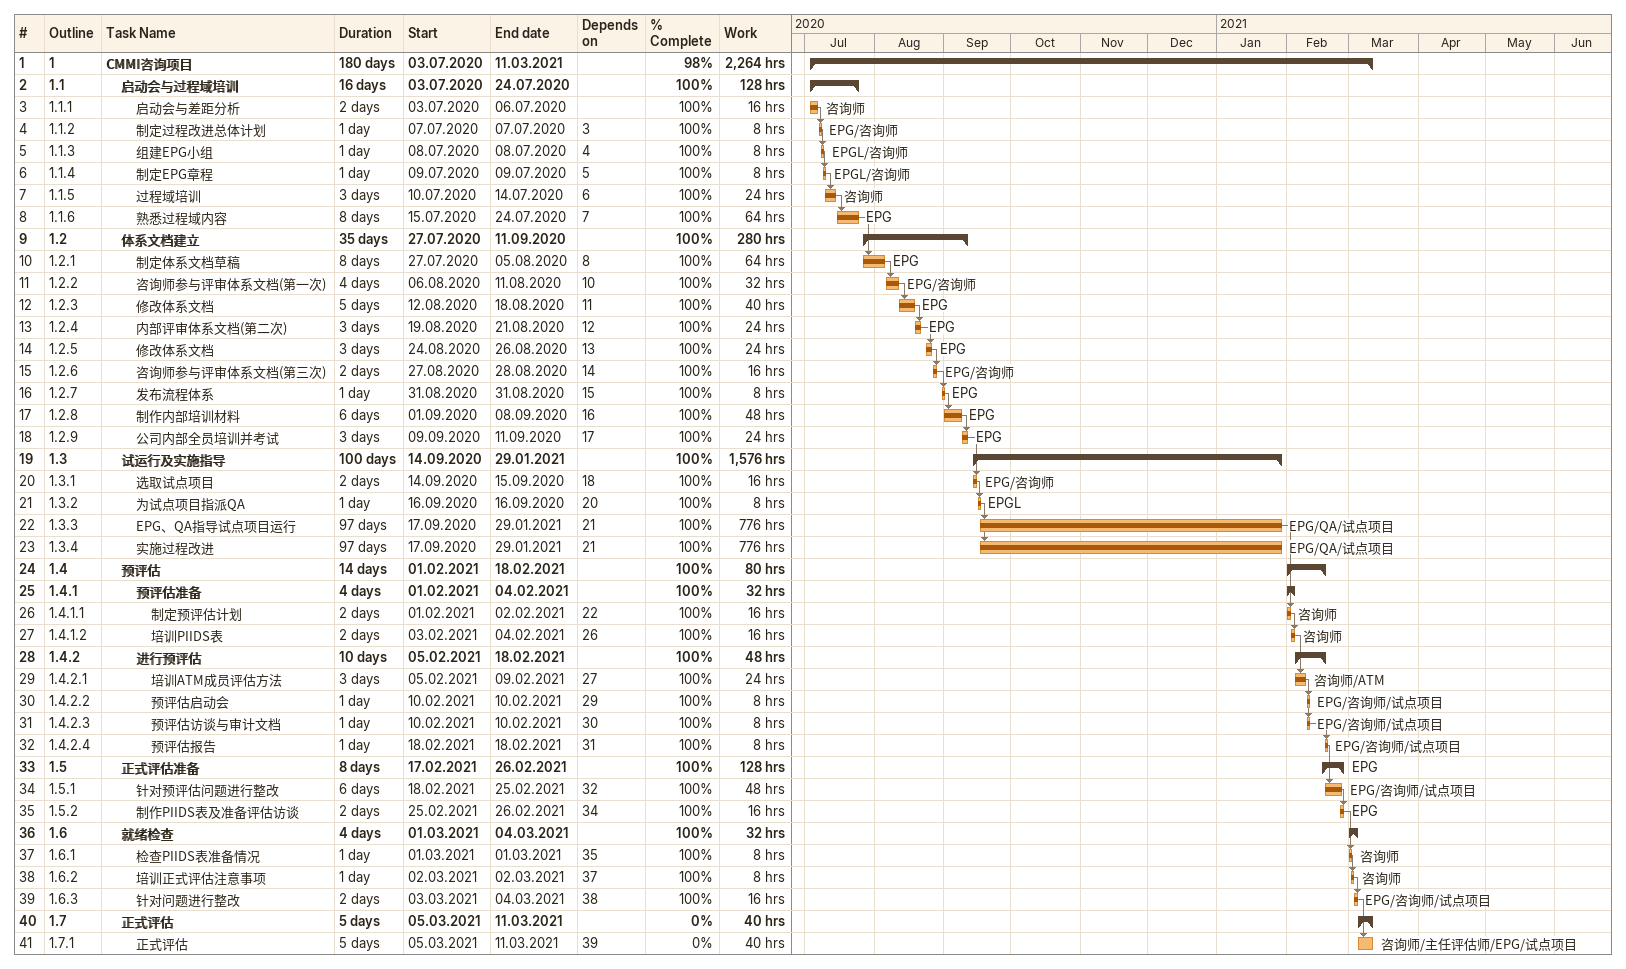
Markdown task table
| ID | WBS | Task | Duration | Start | Finish | Predecessors | Resources | % complete | Work (h) |
|---|---|---|---|---|---|---|---|---|---|
| 1 | 1 | **CMMI咨询项目** | 180d | 2020-07-03 | 2021-03-11 |  |  | 98 | 2264 |
| 2 | 1.1 | **启动会与过程域培训** | 16d | 2020-07-03 | 2020-07-24 |  |  | 100 | 128 |
| 3 | 1.1.1 | 启动会与差距分析 | 2d | 2020-07-03 | 2020-07-06 |  | 咨询师 | 100 | 16 |
| 4 | 1.1.2 | 制定过程改进总体计划 | 1d | 2020-07-07 | 2020-07-07 | 3 | EPG/咨询师 | 100 | 8 |
| 5 | 1.1.3 | 组建EPG小组 | 1d | 2020-07-08 | 2020-07-08 | 4 | EPGL/咨询师 | 100 | 8 |
| 6 | 1.1.4 | 制定EPG章程 | 1d | 2020-07-09 | 2020-07-09 | 5 | EPGL/咨询师 | 100 | 8 |
| 7 | 1.1.5 | 过程域培训 | 3d | 2020-07-10 | 2020-07-14 | 6 | 咨询师 | 100 | 24 |
| 8 | 1.1.6 | 熟悉过程域内容 | 8d | 2020-07-15 | 2020-07-24 | 7 | EPG | 100 | 64 |
| 9 | 1.2 | **体系文档建立** | 35d | 2020-07-27 | 2020-09-11 |  |  | 100 | 280 |
| 10 | 1.2.1 | 制定体系文档草稿 | 8d | 2020-07-27 | 2020-08-05 | 8 | EPG | 100 | 64 |
| 11 | 1.2.2 | 咨询师参与评审体系文档(第一次) | 4d | 2020-08-06 | 2020-08-11 | 10 | EPG/咨询师 | 100 | 32 |
| 12 | 1.2.3 | 修改体系文档 | 5d | 2020-08-12 | 2020-08-18 | 11 | EPG | 100 | 40 |
| 13 | 1.2.4 | 内部评审体系文档(第二次) | 3d | 2020-08-19 | 2020-08-21 | 12 | EPG | 100 | 24 |
| 14 | 1.2.5 | 修改体系文档 | 3d | 2020-08-24 | 2020-08-26 | 13 | EPG | 100 | 24 |
| 15 | 1.2.6 | 咨询师参与评审体系文档(第三次) | 2d | 2020-08-27 | 2020-08-28 | 14 | EPG/咨询师 | 100 | 16 |
| 16 | 1.2.7 | 发布流程体系 | 1d | 2020-08-31 | 2020-08-31 | 15 | EPG | 100 | 8 |
| 17 | 1.2.8 | 制作内部培训材料 | 6d | 2020-09-01 | 2020-09-08 | 16 | EPG | 100 | 48 |
| 18 | 1.2.9 | 公司内部全员培训并考试 | 3d | 2020-09-09 | 2020-09-11 | 17 | EPG | 100 | 24 |
| 19 | 1.3 | **试运行及实施指导** | 100d | 2020-09-14 | 2021-01-29 |  |  | 100 | 1576 |
| 20 | 1.3.1 | 选取试点项目 | 2d | 2020-09-14 | 2020-09-15 | 18 | EPG/咨询师 | 100 | 16 |
| 21 | 1.3.2 | 为试点项目指派QA | 1d | 2020-09-16 | 2020-09-16 | 20 | EPGL | 100 | 8 |
| 22 | 1.3.3 | EPG、QA指导试点项目运行 | 97d | 2020-09-17 | 2021-01-29 | 21 | EPG/QA/试点项目 | 100 | 776 |
| 23 | 1.3.4 | 实施过程改进 | 97d | 2020-09-17 | 2021-01-29 | 21 | EPG/QA/试点项目 | 100 | 776 |
| 24 | 1.4 | **预评估** | 14d | 2021-02-01 | 2021-02-18 |  |  | 100 | 80 |
| 25 | 1.4.1 | **预评估准备** | 4d | 2021-02-01 | 2021-02-04 |  |  | 100 | 32 |
| 26 | 1.4.1.1 | 制定预评估计划 | 2d | 2021-02-01 | 2021-02-02 | 22 | 咨询师 | 100 | 16 |
| 27 | 1.4.1.2 | 培训PIIDS表 | 2d | 2021-02-03 | 2021-02-04 | 26 | 咨询师 | 100 | 16 |
| 28 | 1.4.2 | **进行预评估** | 10d | 2021-02-05 | 2021-02-18 |  |  | 100 | 48 |
| 29 | 1.4.2.1 | 培训ATM成员评估方法 | 3d | 2021-02-05 | 2021-02-09 | 27 | 咨询师/ATM | 100 | 24 |
| 30 | 1.4.2.2 | 预评估启动会 | 1d | 2021-02-10 | 2021-02-10 | 29 | EPG/咨询师/试点项目 | 100 | 8 |
| 31 | 1.4.2.3 | 预评估访谈与审计文档 | 1d | 2021-02-10 | 2021-02-10 | 30 | EPG/咨询师/试点项目 | 100 | 8 |
| 32 | 1.4.2.4 | 预评估报告 | 1d | 2021-02-18 | 2021-02-18 | 31 | EPG/咨询师/试点项目 | 100 | 8 |
| 33 | 1.5 | **正式评估准备** | 8d | 2021-02-17 | 2021-02-26 |  | EPG | 100 | 128 |
| 34 | 1.5.1 | 针对预评估问题进行整改 | 6d | 2021-02-18 | 2021-02-25 | 32 | EPG/咨询师/试点项目 | 100 | 48 |
| 35 | 1.5.2 | 制作PIIDS表及准备评估访谈 | 2d | 2021-02-25 | 2021-02-26 | 34 | EPG | 100 | 16 |
| 36 | 1.6 | **就绪检查** | 4d | 2021-03-01 | 2021-03-04 |  |  | 100 | 32 |
| 37 | 1.6.1 | 检查PIIDS表准备情况 | 1d | 2021-03-01 | 2021-03-01 | 35 | 咨询师 | 100 | 8 |
| 38 | 1.6.2 | 培训正式评估注意事项 | 1d | 2021-03-02 | 2021-03-02 | 37 | 咨询师 | 100 | 8 |
| 39 | 1.6.3 | 针对问题进行整改 | 2d | 2021-03-03 | 2021-03-04 | 38 | EPG/咨询师/试点项目 | 100 | 16 |
| 40 | 1.7 | **正式评估** | 5d | 2021-03-05 | 2021-03-11 |  |  | 0 | 40 |
| 41 | 1.7.1 | 正式评估 | 5d | 2021-03-05 | 2021-03-11 | 39 | 咨询师/主任评估师/EPG/试点项目 | 0 | 40 |
